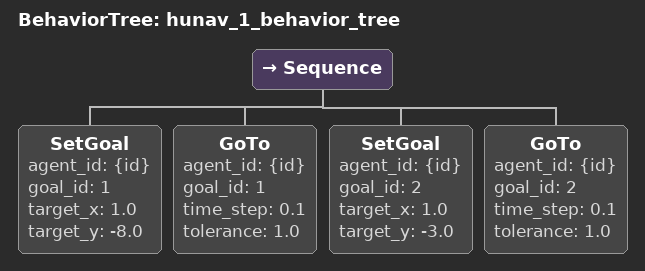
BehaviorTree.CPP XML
<?xml version="1.0" encoding="UTF-8"?>
<root main_tree_to_execute="hunav_1_behavior_tree" BTCPP_format="4">
  <include ros_pkg="arena_simulation_setup" path="configs/hunav/behavior_trees/BTRegularNav.xml"/>
  <BehaviorTree ID="hunav_1_behavior_tree">
    <Sequence>
      <!-- Walk from spawn toward back wall -->
      <SetGoal agent_id="{id}" goal_id="1" target_x="1.0" target_y="-8.0"/>
      <GoTo agent_id="{id}" goal_id="1" time_step="0.1" tolerance="1.0"/>
      <!-- Walk back to front -->
      <SetGoal agent_id="{id}" goal_id="2" target_x="1.0" target_y="-3.0"/>
      <GoTo agent_id="{id}" goal_id="2" time_step="0.1" tolerance="1.0"/>
    </Sequence>
  </BehaviorTree>
</root>
